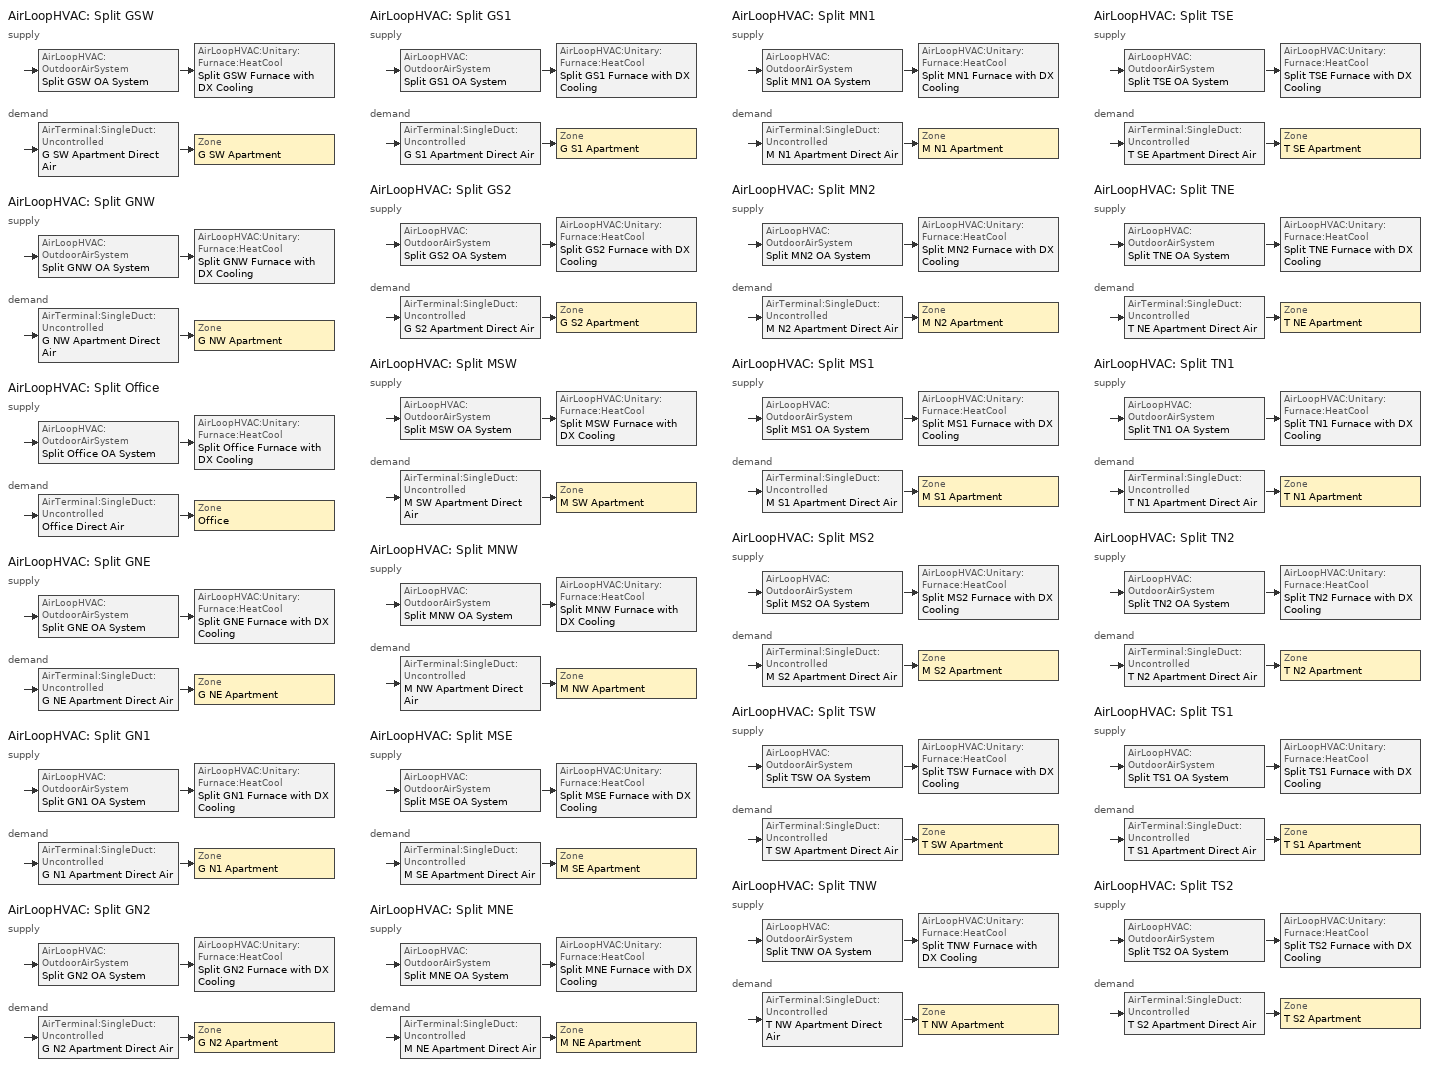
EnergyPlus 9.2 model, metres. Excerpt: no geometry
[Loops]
AirLoopHVAC 'Split GSW'
 supply: AirLoopHVAC:OutdoorAirSystem 'Split GSW OA System' > AirLoopHVAC:Unitary:Furnace:HeatCool 'Split GSW Furnace with DX Cooling'
 demand: AirTerminal:SingleDuct:Uncontrolled 'G SW Apartment Direct Air' > Zone 'G SW Apartment'
AirLoopHVAC 'Split GNW'
 supply: AirLoopHVAC:OutdoorAirSystem 'Split GNW OA System' > AirLoopHVAC:Unitary:Furnace:HeatCool 'Split GNW Furnace with DX Cooling'
 demand: AirTerminal:SingleDuct:Uncontrolled 'G NW Apartment Direct Air' > Zone 'G NW Apartment'
AirLoopHVAC 'Split Office'
 supply: AirLoopHVAC:OutdoorAirSystem 'Split Office OA System' > AirLoopHVAC:Unitary:Furnace:HeatCool 'Split Office Furnace with DX Cooling'
 demand: AirTerminal:SingleDuct:Uncontrolled 'Office Direct Air' > Zone 'Office'
AirLoopHVAC 'Split GNE'
 supply: AirLoopHVAC:OutdoorAirSystem 'Split GNE OA System' > AirLoopHVAC:Unitary:Furnace:HeatCool 'Split GNE Furnace with DX Cooling'
 demand: AirTerminal:SingleDuct:Uncontrolled 'G NE Apartment Direct Air' > Zone 'G NE Apartment'
AirLoopHVAC 'Split GN1'
 supply: AirLoopHVAC:OutdoorAirSystem 'Split GN1 OA System' > AirLoopHVAC:Unitary:Furnace:HeatCool 'Split GN1 Furnace with DX Cooling'
 demand: AirTerminal:SingleDuct:Uncontrolled 'G N1 Apartment Direct Air' > Zone 'G N1 Apartment'
AirLoopHVAC 'Split GN2'
 supply: AirLoopHVAC:OutdoorAirSystem 'Split GN2 OA System' > AirLoopHVAC:Unitary:Furnace:HeatCool 'Split GN2 Furnace with DX Cooling'
 demand: AirTerminal:SingleDuct:Uncontrolled 'G N2 Apartment Direct Air' > Zone 'G N2 Apartment'
AirLoopHVAC 'Split GS1'
 supply: AirLoopHVAC:OutdoorAirSystem 'Split GS1 OA System' > AirLoopHVAC:Unitary:Furnace:HeatCool 'Split GS1 Furnace with DX Cooling'
 demand: AirTerminal:SingleDuct:Uncontrolled 'G S1 Apartment Direct Air' > Zone 'G S1 Apartment'
AirLoopHVAC 'Split GS2'
 supply: AirLoopHVAC:OutdoorAirSystem 'Split GS2 OA System' > AirLoopHVAC:Unitary:Furnace:HeatCool 'Split GS2 Furnace with DX Cooling'
 demand: AirTerminal:SingleDuct:Uncontrolled 'G S2 Apartment Direct Air' > Zone 'G S2 Apartment'
AirLoopHVAC 'Split MSW'
 supply: AirLoopHVAC:OutdoorAirSystem 'Split MSW OA System' > AirLoopHVAC:Unitary:Furnace:HeatCool 'Split MSW Furnace with DX Cooling'
 demand: AirTerminal:SingleDuct:Uncontrolled 'M SW Apartment Direct Air' > Zone 'M SW Apartment'
AirLoopHVAC 'Split MNW'
 supply: AirLoopHVAC:OutdoorAirSystem 'Split MNW OA System' > AirLoopHVAC:Unitary:Furnace:HeatCool 'Split MNW Furnace with DX Cooling'
 demand: AirTerminal:SingleDuct:Uncontrolled 'M NW Apartment Direct Air' > Zone 'M NW Apartment'
AirLoopHVAC 'Split MSE'
 supply: AirLoopHVAC:OutdoorAirSystem 'Split MSE OA System' > AirLoopHVAC:Unitary:Furnace:HeatCool 'Split MSE Furnace with DX Cooling'
 demand: AirTerminal:SingleDuct:Uncontrolled 'M SE Apartment Direct Air' > Zone 'M SE Apartment'
AirLoopHVAC 'Split MNE'
 supply: AirLoopHVAC:OutdoorAirSystem 'Split MNE OA System' > AirLoopHVAC:Unitary:Furnace:HeatCool 'Split MNE Furnace with DX Cooling'
 demand: AirTerminal:SingleDuct:Uncontrolled 'M NE Apartment Direct Air' > Zone 'M NE Apartment'
AirLoopHVAC 'Split MN1'
 supply: AirLoopHVAC:OutdoorAirSystem 'Split MN1 OA System' > AirLoopHVAC:Unitary:Furnace:HeatCool 'Split MN1 Furnace with DX Cooling'
 demand: AirTerminal:SingleDuct:Uncontrolled 'M N1 Apartment Direct Air' > Zone 'M N1 Apartment'
AirLoopHVAC 'Split MN2'
 supply: AirLoopHVAC:OutdoorAirSystem 'Split MN2 OA System' > AirLoopHVAC:Unitary:Furnace:HeatCool 'Split MN2 Furnace with DX Cooling'
 demand: AirTerminal:SingleDuct:Uncontrolled 'M N2 Apartment Direct Air' > Zone 'M N2 Apartment'
AirLoopHVAC 'Split MS1'
 supply: AirLoopHVAC:OutdoorAirSystem 'Split MS1 OA System' > AirLoopHVAC:Unitary:Furnace:HeatCool 'Split MS1 Furnace with DX Cooling'
 demand: AirTerminal:SingleDuct:Uncontrolled 'M S1 Apartment Direct Air' > Zone 'M S1 Apartment'
AirLoopHVAC 'Split MS2'
 supply: AirLoopHVAC:OutdoorAirSystem 'Split MS2 OA System' > AirLoopHVAC:Unitary:Furnace:HeatCool 'Split MS2 Furnace with DX Cooling'
 demand: AirTerminal:SingleDuct:Uncontrolled 'M S2 Apartment Direct Air' > Zone 'M S2 Apartment'
AirLoopHVAC 'Split TSW'
 supply: AirLoopHVAC:OutdoorAirSystem 'Split TSW OA System' > AirLoopHVAC:Unitary:Furnace:HeatCool 'Split TSW Furnace with DX Cooling'
 demand: AirTerminal:SingleDuct:Uncontrolled 'T SW Apartment Direct Air' > Zone 'T SW Apartment'
AirLoopHVAC 'Split TNW'
 supply: AirLoopHVAC:OutdoorAirSystem 'Split TNW OA System' > AirLoopHVAC:Unitary:Furnace:HeatCool 'Split TNW Furnace with DX Cooling'
 demand: AirTerminal:SingleDuct:Uncontrolled 'T NW Apartment Direct Air' > Zone 'T NW Apartment'
AirLoopHVAC 'Split TSE'
 supply: AirLoopHVAC:OutdoorAirSystem 'Split TSE OA System' > AirLoopHVAC:Unitary:Furnace:HeatCool 'Split TSE Furnace with DX Cooling'
 demand: AirTerminal:SingleDuct:Uncontrolled 'T SE Apartment Direct Air' > Zone 'T SE Apartment'
AirLoopHVAC 'Split TNE'
 supply: AirLoopHVAC:OutdoorAirSystem 'Split TNE OA System' > AirLoopHVAC:Unitary:Furnace:HeatCool 'Split TNE Furnace with DX Cooling'
 demand: AirTerminal:SingleDuct:Uncontrolled 'T NE Apartment Direct Air' > Zone 'T NE Apartment'
AirLoopHVAC 'Split TN1'
 supply: AirLoopHVAC:OutdoorAirSystem 'Split TN1 OA System' > AirLoopHVAC:Unitary:Furnace:HeatCool 'Split TN1 Furnace with DX Cooling'
 demand: AirTerminal:SingleDuct:Uncontrolled 'T N1 Apartment Direct Air' > Zone 'T N1 Apartment'
AirLoopHVAC 'Split TN2'
 supply: AirLoopHVAC:OutdoorAirSystem 'Split TN2 OA System' > AirLoopHVAC:Unitary:Furnace:HeatCool 'Split TN2 Furnace with DX Cooling'
 demand: AirTerminal:SingleDuct:Uncontrolled 'T N2 Apartment Direct Air' > Zone 'T N2 Apartment'
AirLoopHVAC 'Split TS1'
 supply: AirLoopHVAC:OutdoorAirSystem 'Split TS1 OA System' > AirLoopHVAC:Unitary:Furnace:HeatCool 'Split TS1 Furnace with DX Cooling'
 demand: AirTerminal:SingleDuct:Uncontrolled 'T S1 Apartment Direct Air' > Zone 'T S1 Apartment'
AirLoopHVAC 'Split TS2'
 supply: AirLoopHVAC:OutdoorAirSystem 'Split TS2 OA System' > AirLoopHVAC:Unitary:Furnace:HeatCool 'Split TS2 Furnace with DX Cooling'
 demand: AirTerminal:SingleDuct:Uncontrolled 'T S2 Apartment Direct Air' > Zone 'T S2 Apartment'
[DesignSpecification:OutdoorAir] Outdoor Air Method=Flow/Area; Outdoor Air Flow per Person {m3/s-person}=0.00708; Outdoor Air Flow per Zone {m3/s}=0
Name | Outdoor Air Flow per Zone Floor Area {m3/s-m2}
SZ DSOA G SW Apartment | 0.000304801
SZ DSOA G NW Apartment; SZ DSOA G NE Apartment; SZ DSOA G N1 Apartment; SZ DSOA G N2 Apartment; SZ DSOA G S1 Apartment; SZ DSOA G S2 Apartment; SZ DSOA M SW Apartment; SZ DSOA M NW Apartment; SZ DSOA M SE Apartment; SZ DSOA M NE Apartment; SZ DSOA M N1 Apartment; SZ DSOA M N2 Apartment; SZ DSOA M S1 Apartment; SZ DSOA M S2 Apartment; SZ DSOA T SW Apartment; SZ DSOA T NW Apartment; SZ DSOA T SE Apartment; SZ DSOA T NE Apartment; SZ DSOA T N1 Apartment; SZ DSOA T N2 Apartment; SZ DSOA T S1 Apartment; SZ DSOA T S2 Apartment | 0.000294087
SZ DSOA Office | 0.000431773
[Sizing:Zone] Zone Cooling Design Supply Air Temperature Input Method=SupplyAirTemperature; Zone Cooling Design Supply Air Temperature {C}=14; Zone Heating Design Supply Air Temperature Input Method=SupplyAirTemperature; Zone Heating Design Supply Air Temperature {C}=50; Zone Cooling Design Supply Air Humidity Ratio {kgWater/kgDryAir}=0.008; Zone Heating Design Supply Air Humidity Ratio {kgWater/kgDryAir}=0.008; Cooling Design Air Flow Method=DesignDay; Cooling Design Air Flow Rate {m3/s}=0; Cooling Minimum Air Flow Fraction=0; Heating Design Air Flow Method=DesignDay; Heating Design Air Flow Rate {m3/s}=0; Heating Maximum Air Flow Fraction=0
Name | Design Specification Outdoor Air Object
G SW Apartment | SZ DSOA G SW Apartment
G NW Apartment | SZ DSOA G NW Apartment
Office | SZ DSOA Office
G NE Apartment | SZ DSOA G NE Apartment
G N1 Apartment | SZ DSOA G N1 Apartment
G N2 Apartment | SZ DSOA G N2 Apartment
G S1 Apartment | SZ DSOA G S1 Apartment
G S2 Apartment | SZ DSOA G S2 Apartment
M SW Apartment | SZ DSOA M SW Apartment
M NW Apartment | SZ DSOA M NW Apartment
M SE Apartment | SZ DSOA M SE Apartment
M NE Apartment | SZ DSOA M NE Apartment
M N1 Apartment | SZ DSOA M N1 Apartment
M N2 Apartment | SZ DSOA M N2 Apartment
M S1 Apartment | SZ DSOA M S1 Apartment
M S2 Apartment | SZ DSOA M S2 Apartment
T SW Apartment | SZ DSOA T SW Apartment
T NW Apartment | SZ DSOA T NW Apartment
T SE Apartment | SZ DSOA T SE Apartment
T NE Apartment | SZ DSOA T NE Apartment
T N1 Apartment | SZ DSOA T N1 Apartment
T N2 Apartment | SZ DSOA T N2 Apartment
T S1 Apartment | SZ DSOA T S1 Apartment
T S2 Apartment | SZ DSOA T S2 Apartment
[Sizing:System] Type of Load to Size On=Sensible; Design Outdoor Air Flow Rate {m3/s}=autosize; Central Heating Maximum System Air Flow Ratio=1; Preheat Design Temperature {C}=7; Preheat Design Humidity Ratio {kgWater/kgDryAir}=0.008; Precool Design Temperature {C}=11; Precool Design Humidity Ratio {kgWater/kgDryAir}=0.008; Central Cooling Design Supply Air Temperature {C}=12; Central Heating Design Supply Air Temperature {C}=50; Type of Zone Sum to Use=NonCoincident; 100% Outdoor Air in Cooling=No; 100% Outdoor Air in Heating=No; Central Cooling Design Supply Air Humidity Ratio {kgWater/kgDryAir}=0.008; Central Heating Design Supply Air Humidity Ratio {kgWater/kgDryAir}=0.008; Cooling Supply Air Flow Rate Method=DesignDay; Cooling Supply Air Flow Rate {m3/s}=0; Heating Supply Air Flow Rate Method=DesignDay; Heating Supply Air Flow Rate {m3/s}=0; System Outdoor Air Method=ZoneSum; Zone Maximum Outdoor Air Fraction=1; Cooling Design Capacity Method=CoolingDesignCapacity; Cooling Design Capacity {W}=autosize; Heating Design Capacity Method=HeatingDesignCapacity; Heating Design Capacity {W}=autosize; Central Cooling Capacity Control Method=OnOff
Split GSW; Split GNW; Split Office; Split GNE; Split GN1; Split GN2; Split GS1; Split GS2; Split MSW; Split MNW; Split MSE; Split MNE; Split MN1; Split MN2; Split MS1; Split MS2; Split TSW; Split TNW; Split TSE; Split TNE; Split TN1; Split TN2; Split TS1; Split TS2
[ZoneControl:Thermostat] Control Type Schedule=COMPACT HVAC-ALWAYS 4
Name | Zone or ZoneList | Control 1
G SW Apartment Thermostat | G SW Apartment | S Apartment Dual SP Control
G NW Apartment Thermostat | G NW Apartment | N Apartment Dual SP Control
Office Thermostat | Office | Office Dual SP Control
G NE Apartment Thermostat | G NE Apartment | N Apartment Dual SP Control
G N1 Apartment Thermostat | G N1 Apartment | N Apartment Dual SP Control
G N2 Apartment Thermostat | G N2 Apartment | N Apartment Dual SP Control
G S1 Apartment Thermostat | G S1 Apartment | S Apartment Dual SP Control
G S2 Apartment Thermostat | G S2 Apartment | S Apartment Dual SP Control
M SW Apartment Thermostat | M SW Apartment | S Apartment Dual SP Control
M NW Apartment Thermostat | M NW Apartment | N Apartment Dual SP Control
M SE Apartment Thermostat | M SE Apartment | S Apartment Dual SP Control
M NE Apartment Thermostat | M NE Apartment | N Apartment Dual SP Control
M N1 Apartment Thermostat | M N1 Apartment | N Apartment Dual SP Control
M N2 Apartment Thermostat | M N2 Apartment | N Apartment Dual SP Control
M S1 Apartment Thermostat | M S1 Apartment | S Apartment Dual SP Control
M S2 Apartment Thermostat | M S2 Apartment | S Apartment Dual SP Control
T SW Apartment Thermostat | T SW Apartment | S Apartment Dual SP Control
T NW Apartment Thermostat | T NW Apartment | N Apartment Dual SP Control
T SE Apartment Thermostat | T SE Apartment | S Apartment Dual SP Control
T NE Apartment Thermostat | T NE Apartment | N Apartment Dual SP Control
T N1 Apartment Thermostat | T N1 Apartment | N Apartment Dual SP Control
T N2 Apartment Thermostat | T N2 Apartment | N Apartment Dual SP Control
T S1 Apartment Thermostat | T S1 Apartment | S Apartment Dual SP Control
T S2 Apartment Thermostat | T S2 Apartment | S Apartment Dual SP Control
[ThermostatSetpoint:DualSetpoint]
Name | Heating Setpoint Temperature Schedule | Cooling Setpoint Temperature Schedule
Office Dual SP Control | HTGSETP_OFF_SCH_NO_OPTIMUM | CLGSETP_OFF_SCH_No_Optimum
S Apartment Dual SP Control | S HTGSETP_APT_SCH | S CLGSETP_APT_SCH
N Apartment Dual SP Control | N HTGSETP_APT_SCH | N CLGSETP_APT_SCH
[AirTerminal:SingleDuct:Uncontrolled] Availability Schedule=COMPACT HVAC-ALWAYS 1; Maximum Air Flow Rate {m3/s}=autosize
G SW Apartment Direct Air; G NW Apartment Direct Air; Office Direct Air; G NE Apartment Direct Air; G N1 Apartment Direct Air; G N2 Apartment Direct Air; G S1 Apartment Direct Air; G S2 Apartment Direct Air; M SW Apartment Direct Air; M NW Apartment Direct Air; M SE Apartment Direct Air; M NE Apartment Direct Air; M N1 Apartment Direct Air; M N2 Apartment Direct Air; M S1 Apartment Direct Air; M S2 Apartment Direct Air; T SW Apartment Direct Air; T NW Apartment Direct Air; T SE Apartment Direct Air; T NE Apartment Direct Air; T N1 Apartment Direct Air; T N2 Apartment Direct Air; T S1 Apartment Direct Air; T S2 Apartment Direct Air
[Zone equipment]
G SW Apartment: G SW Apartment Direct Air
G NW Apartment: G NW Apartment Direct Air
Office: Office Direct Air
G NE Apartment: G NE Apartment Direct Air
G N1 Apartment: G N1 Apartment Direct Air
G N2 Apartment: G N2 Apartment Direct Air
G S1 Apartment: G S1 Apartment Direct Air
G S2 Apartment: G S2 Apartment Direct Air
M SW Apartment: M SW Apartment Direct Air
M NW Apartment: M NW Apartment Direct Air
M SE Apartment: M SE Apartment Direct Air
M NE Apartment: M NE Apartment Direct Air
M N1 Apartment: M N1 Apartment Direct Air
M N2 Apartment: M N2 Apartment Direct Air
M S1 Apartment: M S1 Apartment Direct Air
M S2 Apartment: M S2 Apartment Direct Air
T SW Apartment: T SW Apartment Direct Air
T NW Apartment: T NW Apartment Direct Air
T SE Apartment: T SE Apartment Direct Air
T NE Apartment: T NE Apartment Direct Air
T N1 Apartment: T N1 Apartment Direct Air
T N2 Apartment: T N2 Apartment Direct Air
T S1 Apartment: T S1 Apartment Direct Air
T S2 Apartment: T S2 Apartment Direct Air
[Fan:OnOff] Availability Schedule=All On; Fan Total Efficiency=0.55575; Pressure Rise {Pa}=622.5; Maximum Flow Rate {m3/s}=autosize; Motor Efficiency=0.855; Motor In Airstream Fraction=1; Fan Efficiency Ratio Function of Speed Ratio Curve=0.55575
Split GSW Supply Fan; Split GNW Supply Fan; Split Office Supply Fan; Split GNE Supply Fan; Split GN1 Supply Fan; Split GN2 Supply Fan; Split GS1 Supply Fan; Split GS2 Supply Fan; Split MSW Supply Fan; Split MNW Supply Fan; Split MSE Supply Fan; Split MNE Supply Fan; Split MN1 Supply Fan; Split MN2 Supply Fan; Split MS1 Supply Fan; Split MS2 Supply Fan; Split TSW Supply Fan; Split TNW Supply Fan; Split TSE Supply Fan; Split TNE Supply Fan; Split TN1 Supply Fan; Split TN2 Supply Fan; Split TS1 Supply Fan; Split TS2 Supply Fan
[Coil:Cooling:DX:SingleSpeed] Availability Schedule=All On; Gross Rated Total Cooling Capacity {W}=autosize; Gross Rated Sensible Heat Ratio=autosize; Gross Rated Cooling COP {W/W}=4.11713; Rated Air Flow Rate {m3/s}=autosize; Total Cooling Capacity Function of Temperature Curve=Split DX Coil Cap-FT; Total Cooling Capacity Function of Flow Fraction Curve=Split DX Coil Cap-FF; Energy Input Ratio Function of Temperature Curve=Split DX Coil EIR-FT; Energy Input Ratio Function of Flow Fraction Curve=Split DX Coil EIR-FF; Part Load Fraction Correlation Curve=Split DX Coil PLF; Nominal Time for Condensate Removal to Begin {s}=0; Ratio of Initial Moisture Evaporation Rate and Steady State Latent Capacity=0; Maximum Cycling Rate {cycles/hr}=0; Latent Capacity Time Constant {s}=0; Condenser Type=AirCooled; Evaporative Condenser Effectiveness=0; Evaporative Condenser Pump Rated Power Consumption {W}=0; Crankcase Heater Capacity {W}=0; Maximum Outdoor Dry-Bulb Temperature for Crankcase Heater Operation {C}=10
Split GSW Cooling Coil; Split GNW Cooling Coil; Split Office Cooling Coil; Split GNE Cooling Coil; Split GN1 Cooling Coil; Split GN2 Cooling Coil; Split GS1 Cooling Coil; Split GS2 Cooling Coil; Split MSW Cooling Coil; Split MNW Cooling Coil; Split MSE Cooling Coil; Split MNE Cooling Coil; Split MN1 Cooling Coil; Split MN2 Cooling Coil; Split MS1 Cooling Coil; Split MS2 Cooling Coil; Split TSW Cooling Coil; Split TNW Cooling Coil; Split TSE Cooling Coil; Split TNE Cooling Coil; Split TN1 Cooling Coil; Split TN2 Cooling Coil; Split TS1 Cooling Coil; Split TS2 Cooling Coil
[Coil:Heating:Fuel] Availability Schedule=All On; Fuel Type=NaturalGas; Burner Efficiency=0.8; Nominal Capacity {W}=autosize
Split GSW Heating Coil; Split GNW Heating Coil; Split Office Heating Coil; Split GNE Heating Coil; Split GN1 Heating Coil; Split GN2 Heating Coil; Split GS1 Heating Coil; Split GS2 Heating Coil; Split MSW Heating Coil; Split MNW Heating Coil; Split MSE Heating Coil; Split MNE Heating Coil; Split MN1 Heating Coil; Split MN2 Heating Coil; Split MS1 Heating Coil; Split MS2 Heating Coil; Split TSW Heating Coil; Split TNW Heating Coil; Split TSE Heating Coil; Split TNE Heating Coil; Split TN1 Heating Coil; Split TN2 Heating Coil; Split TS1 Heating Coil; Split TS2 Heating Coil
[AirLoopHVAC:Unitary:Furnace:HeatCool] Availability Schedule=COMPACT HVAC-ALWAYS 1; Supply Air Fan Operating Mode Schedule=COMPACT HVAC-ALWAYS 1; Maximum Supply Air Temperature {C}=80; Cooling Supply Air Flow Rate {m3/s}=autosize; Heating Supply Air Flow Rate {m3/s}=autosize; No Load Supply Air Flow Rate {m3/s}=autosize; Fan Placement=BlowThrough; Dehumidification Control Type=None
Name | Controlling Zone or Thermostat Location | Supply Fan | Heating Coil | Cooling Coil
Split GSW Furnace with DX Cooling | G SW Apartment | Split GSW Supply Fan | Split GSW Heating Coil | Split GSW Cooling Coil
Split GNW Furnace with DX Cooling | G NW Apartment | Split GNW Supply Fan | Split GNW Heating Coil | Split GNW Cooling Coil
Split Office Furnace with DX Cooling | Office | Split Office Supply Fan | Split Office Heating Coil | Split Office Cooling Coil
Split GNE Furnace with DX Cooling | G NE Apartment | Split GNE Supply Fan | Split GNE Heating Coil | Split GNE Cooling Coil
Split GN1 Furnace with DX Cooling | G N1 Apartment | Split GN1 Supply Fan | Split GN1 Heating Coil | Split GN1 Cooling Coil
Split GN2 Furnace with DX Cooling | G N2 Apartment | Split GN2 Supply Fan | Split GN2 Heating Coil | Split GN2 Cooling Coil
Split GS1 Furnace with DX Cooling | G S1 Apartment | Split GS1 Supply Fan | Split GS1 Heating Coil | Split GS1 Cooling Coil
Split GS2 Furnace with DX Cooling | G S2 Apartment | Split GS2 Supply Fan | Split GS2 Heating Coil | Split GS2 Cooling Coil
Split MSW Furnace with DX Cooling | M SW Apartment | Split MSW Supply Fan | Split MSW Heating Coil | Split MSW Cooling Coil
Split MNW Furnace with DX Cooling | M NW Apartment | Split MNW Supply Fan | Split MNW Heating Coil | Split MNW Cooling Coil
Split MSE Furnace with DX Cooling | M SE Apartment | Split MSE Supply Fan | Split MSE Heating Coil | Split MSE Cooling Coil
Split MNE Furnace with DX Cooling | M NE Apartment | Split MNE Supply Fan | Split MNE Heating Coil | Split MNE Cooling Coil
Split MN1 Furnace with DX Cooling | M N1 Apartment | Split MN1 Supply Fan | Split MN1 Heating Coil | Split MN1 Cooling Coil
Split MN2 Furnace with DX Cooling | M N2 Apartment | Split MN2 Supply Fan | Split MN2 Heating Coil | Split MN2 Cooling Coil
Split MS1 Furnace with DX Cooling | M S1 Apartment | Split MS1 Supply Fan | Split MS1 Heating Coil | Split MS1 Cooling Coil
Split MS2 Furnace with DX Cooling | M S2 Apartment | Split MS2 Supply Fan | Split MS2 Heating Coil | Split MS2 Cooling Coil
Split TSW Furnace with DX Cooling | T SW Apartment | Split TSW Supply Fan | Split TSW Heating Coil | Split TSW Cooling Coil
Split TNW Furnace with DX Cooling | T NW Apartment | Split TNW Supply Fan | Split TNW Heating Coil | Split TNW Cooling Coil
Split TSE Furnace with DX Cooling | T SE Apartment | Split TSE Supply Fan | Split TSE Heating Coil | Split TSE Cooling Coil
Split TNE Furnace with DX Cooling | T NE Apartment | Split TNE Supply Fan | Split TNE Heating Coil | Split TNE Cooling Coil
Split TN1 Furnace with DX Cooling | T N1 Apartment | Split TN1 Supply Fan | Split TN1 Heating Coil | Split TN1 Cooling Coil
Split TN2 Furnace with DX Cooling | T N2 Apartment | Split TN2 Supply Fan | Split TN2 Heating Coil | Split TN2 Cooling Coil
Split TS1 Furnace with DX Cooling | T S1 Apartment | Split TS1 Supply Fan | Split TS1 Heating Coil | Split TS1 Cooling Coil
Split TS2 Furnace with DX Cooling | T S2 Apartment | Split TS2 Supply Fan | Split TS2 Heating Coil | Split TS2 Cooling Coil
[Controller:OutdoorAir] Minimum Outdoor Air Flow Rate {m3/s}=autosize; Maximum Outdoor Air Flow Rate {m3/s}=autosize; Economizer Control Type=NoEconomizer; Economizer Control Action Type=ModulateFlow; Lockout Type=NoLockout; Minimum Limit Type=FixedMinimum
Split GSW OA Controller; Split GNW OA Controller; Split Office OA Controller; Split GNE OA Controller; Split GN1 OA Controller; Split GN2 OA Controller; Split GS1 OA Controller; Split GS2 OA Controller; Split MSW OA Controller; Split MNW OA Controller; Split MSE OA Controller; Split MNE OA Controller; Split MN1 OA Controller; Split MN2 OA Controller; Split MS1 OA Controller; Split MS2 OA Controller; Split TSW OA Controller; Split TNW OA Controller; Split TSE OA Controller; Split TNE OA Controller; Split TN1 OA Controller; Split TN2 OA Controller; Split TS1 OA Controller; Split TS2 OA Controller
[AirLoopHVAC] Design Supply Air Flow Rate {m3/s}=autosize
Split GSW; Split GNW; Split Office; Split GNE; Split GN1; Split GN2; Split GS1; Split GS2; Split MSW; Split MNW; Split MSE; Split MNE; Split MN1; Split MN2; Split MS1; Split MS2; Split TSW; Split TNW; Split TSE; Split TNE; Split TN1; Split TN2; Split TS1; Split TS2
[WaterHeater:Mixed] Tank Volume {m3}=0.189271; Setpoint Temperature Schedule=Hot Water Setpoint Temp Schedule; Deadband Temperature Difference {deltaC}=1.11111; Maximum Temperature Limit {C}=82.2222; Heater Control Type=Cycle; Heater Maximum Capacity {W}=14653.55; Heater Minimum Capacity {W}=0; Heater Fuel Type=Electricity; Heater Thermal Efficiency=1; Off Cycle Parasitic Fuel Type=Electricity; Off Cycle Parasitic Heat Fraction to Tank=0; On Cycle Parasitic Heat Fraction to Tank=0; Ambient Temperature Indicator=Zone; Off Cycle Loss Coefficient to Ambient Temperature {W/K}=2.01256; On Cycle Loss Coefficient to Ambient Temperature {W/K}=2.01256; Use Flow Rate Fraction Schedule=APT_DHW_SCH
Name | Ambient Temperature Zone | Peak Use Flow Rate {m3/s}
G SW Apartment Water Heater | G SW Apartment | 3.65884e-06
G NW Apartment Water Heater | G NW Apartment | 3.65884e-06
G NE Apartment Water Heater | G NE Apartment | 3.65884e-06
G N1 Apartment Water Heater | G N1 Apartment | 3.65884e-06
G N2 Apartment Water Heater | G N2 Apartment | 3.65884e-06
G S1 Apartment Water Heater | G S1 Apartment | 3.65884e-06
G S2 Apartment Water Heater | G S2 Apartment | 3.65884e-06
M SW Apartment Water Heater | M SW Apartment | 7.31769e-06
M NW Apartment Water Heater | M NW Apartment | 7.31769e-06
M SE Apartment Water Heater | M SE Apartment | 7.31769e-06
M NE Apartment Water Heater | M NE Apartment | 7.31769e-06
M N1 Apartment Water Heater | M N1 Apartment | 7.31769e-06
M N2 Apartment Water Heater | M N2 Apartment | 7.31769e-06
M S1 Apartment Water Heater | M S1 Apartment | 7.31769e-06
M S2 Apartment Water Heater | M S2 Apartment | 7.31769e-06
T SW Apartment Water Heater | T SW Apartment | 3.65884e-06
T NW Apartment Water Heater | T NW Apartment | 3.65884e-06
T SE Apartment Water Heater | T SE Apartment | 3.65884e-06
T NE Apartment Water Heater | T NE Apartment | 3.65884e-06
T N1 Apartment Water Heater | T N1 Apartment | 3.65884e-06
T N2 Apartment Water Heater | T N2 Apartment | 3.65884e-06
T S1 Apartment Water Heater | T S1 Apartment | 3.65884e-06
T S2 Apartment Water Heater | T S2 Apartment | 3.65884e-06
[EnergyManagementSystem:Sensor] Output:Variable or Output:Meter=Zone Ventilation Standard Density Volume Flow Rate
Name | Output:Variable or Output:Meter Index Key
M_S1_Apartment_Sliding_Door_Ventilation_Sensor | M S1 APARTMENT
M_N1_Apartment_Sliding_Door_Ventilation_Sensor | M N1 APARTMENT
[SetpointManager:SingleZone:Reheat] Control Variable=Temperature; Minimum Supply Air Temperature {C}=13; Maximum Supply Air Temperature {C}=45
Name | Control Zone | Setpoint Node or NodeList
Split GSW Supply Air Temp Manager | G SW Apartment | Split GSW Air Loop Outlet
Split GNW Supply Air Temp Manager | G NW Apartment | Split GNW Air Loop Outlet
Split Office Supply Air Temp Manager | Office | Split Office Air Loop Outlet
Split GNE Supply Air Temp Manager | G NE Apartment | Split GNE Air Loop Outlet
Split GN1 Supply Air Temp Manager | G N1 Apartment | Split GN1 Air Loop Outlet
Split GN2 Supply Air Temp Manager | G N2 Apartment | Split GN2 Air Loop Outlet
Split GS1 Supply Air Temp Manager | G S1 Apartment | Split GS1 Air Loop Outlet
Split GS2 Supply Air Temp Manager | G S2 Apartment | Split GS2 Air Loop Outlet
Split MSW Supply Air Temp Manager | M SW Apartment | Split MSW Air Loop Outlet
Split MNW Supply Air Temp Manager | M NW Apartment | Split MNW Air Loop Outlet
Split MSE Supply Air Temp Manager | M SE Apartment | Split MSE Air Loop Outlet
Split MNE Supply Air Temp Manager | M NE Apartment | Split MNE Air Loop Outlet
Split MN1 Supply Air Temp Manager | M N1 Apartment | Split MN1 Air Loop Outlet
Split MN2 Supply Air Temp Manager | M N2 Apartment | Split MN2 Air Loop Outlet
Split MS1 Supply Air Temp Manager | M S1 Apartment | Split MS1 Air Loop Outlet
Split MS2 Supply Air Temp Manager | M S2 Apartment | Split MS2 Air Loop Outlet
Split TSW Supply Air Temp Manager | T SW Apartment | Split TSW Air Loop Outlet
Split TNW Supply Air Temp Manager | T NW Apartment | Split TNW Air Loop Outlet
Split TSE Supply Air Temp Manager | T SE Apartment | Split TSE Air Loop Outlet
Split TNE Supply Air Temp Manager | T NE Apartment | Split TNE Air Loop Outlet
Split TN1 Supply Air Temp Manager | T N1 Apartment | Split TN1 Air Loop Outlet
Split TN2 Supply Air Temp Manager | T N2 Apartment | Split TN2 Air Loop Outlet
Split TS1 Supply Air Temp Manager | T S1 Apartment | Split TS1 Air Loop Outlet
Split TS2 Supply Air Temp Manager | T S2 Apartment | Split TS2 Air Loop Outlet
[SetpointManager:MixedAir] Control Variable=Temperature
Name | Setpoint Node or NodeList
Split GSW Cooling Coil Air Temp Manager | Split GSW Mixed Air Outlet
Split GNW Cooling Coil Air Temp Manager | Split GNW Mixed Air Outlet
Split Office Cooling Coil Air Temp Manager | Split Office Mixed Air Outlet
Split GNE Cooling Coil Air Temp Manager | Split GNE Mixed Air Outlet
Split GN1 Cooling Coil Air Temp Manager | Split GN1 Mixed Air Outlet
Split GN2 Cooling Coil Air Temp Manager | Split GN2 Mixed Air Outlet
Split GS1 Cooling Coil Air Temp Manager | Split GS1 Mixed Air Outlet
Split GS2 Cooling Coil Air Temp Manager | Split GS2 Mixed Air Outlet
Split MSW Cooling Coil Air Temp Manager | Split MSW Mixed Air Outlet
Split MNW Cooling Coil Air Temp Manager | Split MNW Mixed Air Outlet
Split MSE Cooling Coil Air Temp Manager | Split MSE Mixed Air Outlet
Split MNE Cooling Coil Air Temp Manager | Split MNE Mixed Air Outlet
Split MN1 Cooling Coil Air Temp Manager | Split MN1 Mixed Air Outlet
Split MN2 Cooling Coil Air Temp Manager | Split MN2 Mixed Air Outlet
Split MS1 Cooling Coil Air Temp Manager | Split MS1 Mixed Air Outlet
Split MS2 Cooling Coil Air Temp Manager | Split MS2 Mixed Air Outlet
Split TSW Cooling Coil Air Temp Manager | Split TSW Mixed Air Outlet
Split TNW Cooling Coil Air Temp Manager | Split TNW Mixed Air Outlet
Split TSE Cooling Coil Air Temp Manager | Split TSE Mixed Air Outlet
Split TNE Cooling Coil Air Temp Manager | Split TNE Mixed Air Outlet
Split TN1 Cooling Coil Air Temp Manager | Split TN1 Mixed Air Outlet
Split TN2 Cooling Coil Air Temp Manager | Split TN2 Mixed Air Outlet
Split TS1 Cooling Coil Air Temp Manager | Split TS1 Mixed Air Outlet
Split TS2 Cooling Coil Air Temp Manager | Split TS2 Mixed Air Outlet
[Schedule:Compact]
HTGSETP_OFF_SCH_NO_OPTIMUM: THROUGH: 12/31, FOR: WinterDesignDay, UNTIL: 7:00, 15.6, UNTIL: 8:00, 18.3, UNTIL:17:00, 21.1, UNTIL: 18:00, 18.3, UNTIL: 24:00, 15.6, FOR: Weekdays, UNTIL: 7:00, 15.6, UNTIL: 8:00, 21.1, UNTIL:17:00, 21.1, UNTIL: 18:00, 18.3, UNTIL: 24:00, 15.6, FOR: SummerDesignDay AllOtherDays, UNTIL: 24:00, 15.6
CLGSETP_OFF_SCH_NO_OPTIMUM: THROUGH: 12/31, FOR: SummerDesignDay, UNTIL: 7:00, 29.4, UNTIL: 8:00, 26.7, UNTIL:17:00, 23.9, UNTIL: 18:00, 26.7, UNTIL: 24:00, 29.4, FOR:Weekdays, UNTIL: 7:00, 29.4, UNTIL: 8:00, 23.9, UNTIL:17:00, 23.9, UNTIL: 18:00, 26.7, UNTIL: 24:00, 29.4, FOR: WinterDesignDay AllOtherDays, UNTIL: 24:00, 29.4
All On; COMPACT HVAC-ALWAYS 1: Through: 12/31, For: AllDays, Until: 24:00, 1
COMPACT HVAC-ALWAYS 4: Through: 12/31, For: AllDays, Until: 24:00, 4
APT_DHW_SCH: THROUGH: 12/31, FOR: AllDays, UNTIL: 1:00, 0.08, UNTIL: 2:00, 0.04, UNTIL: 3:00, 0.01, UNTIL: 4:00, 0.01, UNTIL: 5:00, 0.04, UNTIL: 6:00, 0.27, UNTIL: 7:00, 0.94, UNTIL: 8:00, 1, UNTIL: 9:00, 0.96, UNTIL: 10:00, 0.84, UNTIL: 11:00, 0.76, UNTIL: 12:00, 0.61, UNTIL: 13:00, 0.53, UNTIL: 14:00, 0.47, UNTIL: 15:00, 0.41, UNTIL: 16:00, 0.47, UNTIL: 17:00, 0.55, UNTIL: 18:00, 0.73, UNTIL: 19:00, 0.86, UNTIL: 20:00, 0.82, UNTIL: 21:00, 0.75, UNTIL: 22:00, 0.61, UNTIL: 23:00, 0.53, UNTIL: 24:00, 0.29
Hot Water Setpoint Temp Schedule: THROUGH: 12/31, FOR: AllDays, UNTIL: 24:00, 60
S HTGSETP_APT_SCH; N HTGSETP_APT_SCH: THROUGH: 12/31, FOR:AllDays, UNTIL: 24:00, 21.7
S CLGSETP_APT_SCH; N CLGSETP_APT_SCH: THROUGH: 12/31, FOR:AllDays, UNTIL: 24:00, 24.4
[Curve:Quadratic]
Name | Coefficient1 Constant | Coefficient2 x | Coefficient3 x**2 | Minimum Value of x | Maximum Value of x
Split DX Coil Cap-FF | 0.8 | 0.2 | 0 | 0.5 | 1.5
Split DX Coil EIR-FF | 1.1552 | -0.1808 | 0.0256 | 0.5 | 1.5
Split DX Coil PLF | 0.85 | 0.15 | 0 | 0 | 1
[Curve:Biquadratic] Minimum Value of x=12.77778; Maximum Value of x=23.88889; Minimum Value of y=23.88889; Maximum Value of y=46.11111
Name | Coefficient1 Constant | Coefficient2 x | Coefficient3 x**2 | Coefficient4 y | Coefficient5 y**2 | Coefficient6 x*y
Split DX Coil Cap-FT | 0.766955 | 0.0107757 | -4.1472e-05 | 0.00134964 | -0.000261144 | 0.000457488
Split DX Coil EIR-FT | 0.791531 | 0 | -0.00054871 | 0.000949448 | 0.000165482 | 0.000278268
